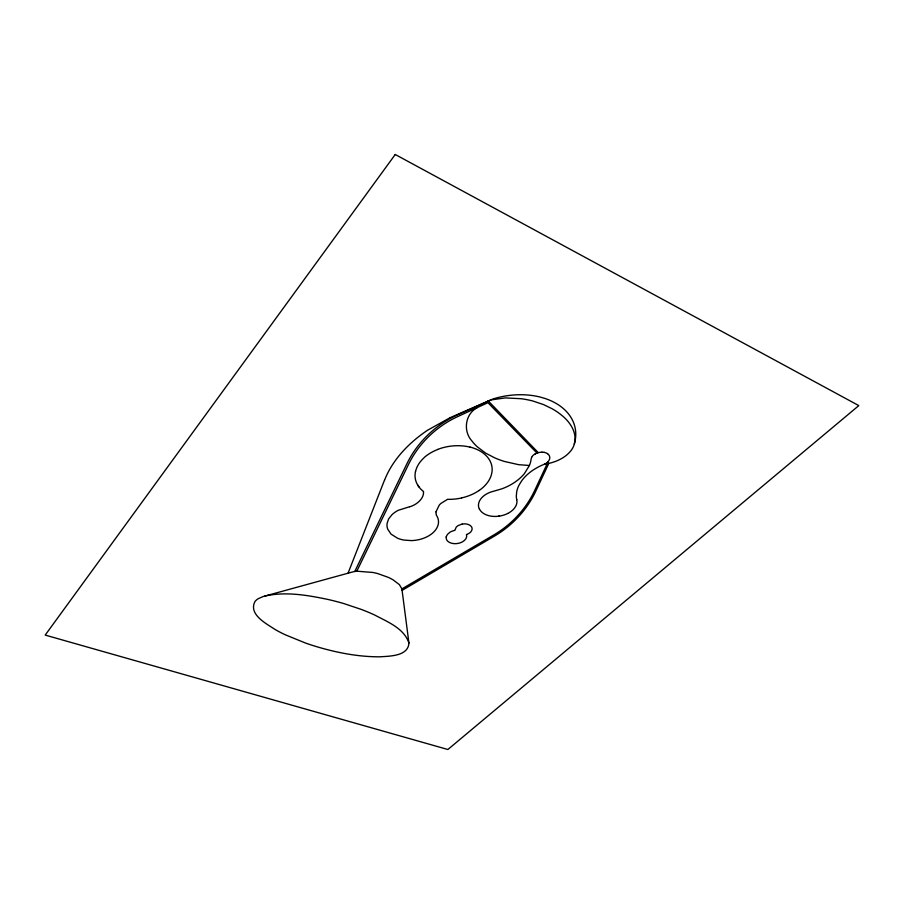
<?xml version="1.0" encoding="UTF-8"?>
<svg xmlns="http://www.w3.org/2000/svg" width="904" height="904" viewBox="0 0 904 904"><rect width="100%" height="100%" fill="white"/><g stroke="black" fill="none" stroke-linecap="round" stroke-linejoin="round"><path stroke-width="1.36" d="M454.972 530.072L456.17 527.258A9.707 6.294 -8.2 0 1 458.147 525.586L462.068 524.083M435.977 511.946L436.214 514.783M435.988 511.788L439.242 505.133A22.543 14.882 -8.2 0 1 440.937 503.404L447.435 499.403M415.49 471.447L415.207 473.029A38.578 26.34 -8.3 0 0 423.49 491.505M402.088 590.391L494.285 536.196C512.274 525.687 527.145 509.754 535.948 490.838L548.807 463.413C557.248 461.458 565.667 457.481 571.091 450.52A27.775 19.063 -12.6 0 0 574.3 444.113C577.566 432.892 570.017 421.852 561.553 415.162A85.756 58.839 -10.1 0 0 552.039 408.71L543.507 404.574L532.738 400.969A82.083 56.41 -10.2 0 0 521.032 398.709L505.313 397.918L491.177 399.884L457.153 415.026C435.457 424.903 417.185 442.395 406.834 463.91L354.763 571.497M574.3 444.113L575.26 440.022A65.291 45.29 -11.1 0 0 574.921 426.959A64.704 44.872 -11.1 0 0 567.486 412.687A64.512 44.748 -11.1 0 0 557.553 404.28A64.546 44.771 -11.1 0 0 544.954 398.449L540.264 397.082A64.546 44.771 -11.1 0 0 519.122 394.743A64.885 45.008 -11.1 0 0 492.759 399.048L450.215 417.648M348.051 573.215L384.516 480.08M532.298 456.509A9.594 6.509 -12 0 0 531.089 459.334L530.727 461.356A44.929 30.826 -9.8 0 1 529.405 465.47L524.456 473.549A47.799 32.826 -9.7 0 1 518.139 479.764L515.506 481.753A47.516 32.623 -9.7 0 1 510.477 484.906L507.912 486.25A45.641 31.312 -9.7 0 1 501.923 488.804L494.172 491.087A19.334 12.769 -9.7 0 0 487.132 493.663L486.804 493.844A19.289 12.735 -9.7 0 0 481.018 498.624A19.413 12.814 -9.7 0 0 478.476 504.839A19.21 12.679 -9.7 0 0 479.402 509.167M547.248 463.65L544.276 464.272A9.616 6.531 -12 0 0 546.457 463.063L547.248 463.65L534.784 490.262C526.083 508.975 511.359 524.727 493.55 535.111L401.896 588.911L399.365 584.617L393.229 579.961A54.952 33.55 -4.1 0 0 388.336 577.385L378.064 573.69A57.811 35.245 -4.1 0 0 372.968 572.469L357.069 571.215A16.261 10.159 -4.3 0 0 352.56 571.961L263.03 596.572L258.318 598.651A16.622 10.125 -1.4 0 0 255.064 601.386C248.024 614.437 266.567 623.794 275.438 629.692A141.408 89.688 -4.8 0 0 285.268 634.777L305.495 643.038A241.876 160.494 -7.3 0 0 318.852 647.332C338.706 653.038 359.283 656.925 380.008 656.812C389.873 656.101 408.156 656.247 408.936 643.06L401.941 589.216M356.786 571.238L408.393 464.667C418.608 443.457 436.609 426.213 457.989 416.45L487.945 402.687L537.021 453.13A9.594 6.509 -12 0 1 538.332 452.689L488.115 400.822M546.592 462.972L546.66 462.927A9.537 6.475 -12 0 0 547.53 462.204L547.654 462.091A9.469 6.43 -12 0 0 548.355 454.35A9.481 6.441 -12 0 0 547.575 453.718M466.679 534.49L466.464 534.727A10.226 6.599 -7.9 0 1 463.097 541.417L462.769 541.643A10.328 6.667 -7.9 0 1 455.989 543.643A10.226 6.599 -7.9 0 1 448.497 541.812A10.362 6.69 -7.9 0 1 447.051 540.434L446.802 540.05A10.226 6.599 -7.9 0 1 449.469 532.659L449.717 532.388A10.328 6.667 -7.9 0 1 454.588 530.456M477.233 407.602C465.142 414.043 462.837 431.061 471.956 440.994A67.099 47.347 -12.4 0 0 477.493 446.983L485.719 453.175L494.477 457.729A98.378 69.947 -13.8 0 0 504.443 461.458L518.681 464.69L529.405 465.47M534.818 454.249L535.575 453.797M507.822 513.427L508.511 513.065A19.289 12.735 -9.7 0 0 514.444 508.184A19.368 12.792 -9.7 0 0 516.76 499.663M450.045 417.727L427.547 430.236A135.521 89.88 -10.5 0 0 384.607 480.092M543.948 464.407L543.146 464.735A43.042 28.352 -12.3 0 0 537.959 467.176L534.705 469.052A46.081 30.307 -12.3 0 0 521.653 480.86L518.817 485.527A45.516 29.934 -12.3 0 0 516.692 491.81L516.32 496.025A40.748 26.826 -12.1 0 0 516.76 499.663M466.905 534.377L467.65 534.072A8.588 5.571 -8.2 0 0 471.911 529.925L472.012 529.529A8.509 5.526 -8.2 0 0 471.651 527.066A8.588 5.571 -8.2 0 0 462.102 524.094M264.906 596.041C285.788 591.34 307.518 595.182 328.129 599.488A186.439 103.203 -1.6 0 1 343.814 603.567L361.182 609.375A186.427 103.18 -1.7 0 1 374.764 615.059C387.398 621.839 404.122 628.257 408.936 643.06M499.46 516.094L498.499 516.229M409.512 506.771L398.268 510.297A27.063 17.752 -6.3 0 0 391.986 514.692L388.618 518.93L387.081 523.495A27.086 17.775 -6.4 0 0 387.714 529.145L391.025 534.106L397.511 538.208A26.77 17.583 -6.3 0 0 404.043 540.083L411.275 540.603A25.764 16.916 -6.3 0 0 420.27 539.315A25.843 16.973 -6.3 0 0 430.869 534.456L432.168 533.473A25.979 17.063 -6.3 0 0 437.626 526.343L438.067 525.077A25.843 16.973 -6.3 0 0 437.242 516.659L436.462 515.337M447.672 499.324L448.791 499.347A38.499 26.295 -8.3 0 0 461.526 497.98M470.023 447.073L471.187 447.378A38.567 26.34 -8.3 0 1 484.804 454.407L486.781 456.328A38.68 26.419 -8.3 0 1 491.765 473.244L491.234 475.334A38.702 26.431 -8.3 0 1 485.358 485.132A39.154 26.747 -8.3 0 1 479.075 490.533M547.587 462.159L548.807 463.413M418.936 486.883L417.648 484.939M423.513 491.652C424.145 498.997 416.066 504.771 410.665 506.477A7.243 4.848 -6.2 0 1 409.614 506.748M535.575 453.729A9.469 6.43 -12 0 1 537.021 453.062M479.143 490.454A38.702 26.431 -8.3 0 1 461.639 497.901M415.569 471.504A38.702 26.431 -8.3 0 1 422.812 458.972L424.846 456.961A38.68 26.419 -8.3 0 1 437.717 449.491M470.046 447.141A38.68 26.419 -8.3 0 0 458.204 445.706A38.465 26.272 -8.3 0 0 442.768 447.74A38.816 26.51 -8.3 0 0 437.638 449.446M538.694 452.61A9.481 6.441 -12 0 1 541.824 452.192M544.434 452.441A9.277 6.305 -12 0 1 547.53 453.706M532.196 456.418A9.537 6.475 -12 0 1 534.727 454.136M542.05 452.102A9.537 6.475 -12 0 1 544.321 452.35M507.72 513.472A19.3 12.746 -9.7 0 1 479.515 509.167M446.203 537.055A12.012 7.752 -8 0 1 446.271 536.693M395.24 154.494L45.2 635.083L447.875 749.506L858.8 405.602L395.24 154.494"/></g></svg>
